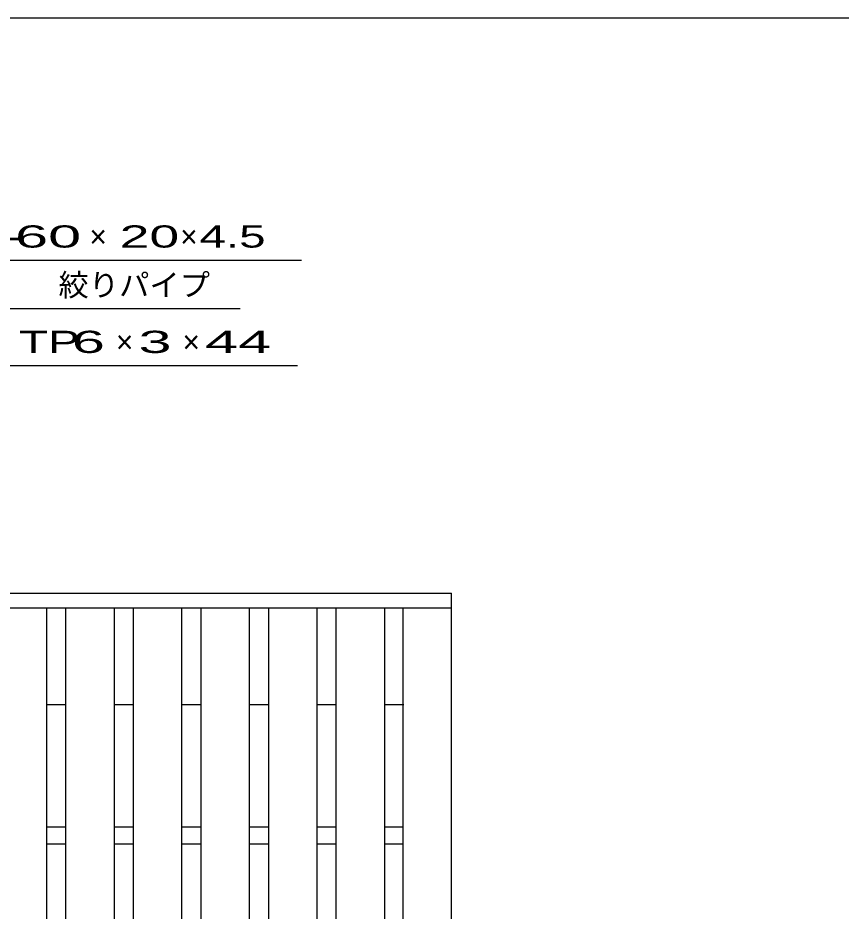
# Model space of a CAD drawing. Units: millimetres, scale not verified. Extents: x -910 to 866, y -641 to 527.
# Drawn here: x -392.5 to -52.7, y 158 to 526.8 of the extents above; entities that cross this region are included whole.
import ezdxf
from ezdxf.enums import TextEntityAlignment as Align

# ---------------------------------------------------------------- set-up
doc = ezdxf.new("R2010")
doc.units = ezdxf.units.MM
doc.header["$LTSCALE"] = 5
for name, color, linetype, lineweight in [('0_2', 150, 'Continuous', 25), ('16', 3, 'Continuous', 25), ('22', 2, 'Continuous', 25)]:
    doc.layers.add(name, color=color, linetype=linetype, lineweight=lineweight)
doc.styles.add('ベクトル', font='')
doc.styles.get('ベクトル').set_extended_font_data('ベクトル')

msp = doc.modelspace()

# ---------------------------------------------------------------- linework, layer by layer
at = {"layer": '0_2'}
msp.add_line((-864.5, 526.75), (865.5, 526.75), dxfattribs=at)
at = {"layer": '16'}
for p, q in [((-707.5, 289.25), (-213.5, 289.25)), ((-213.5, 283.25), (-213.5, 289.25)), ((-707.5, 283.25), (-213.5, 283.25)), ((-400.6, 283.25), (-380.6, 283.25)), ((-380.6, -204.75), (-380.6, 283.25)), ((-372.7, -204.75), (-372.7, 283.25)), ((-372.7, 283.25), (-352.7, 283.25)), ((-352.7, -204.75), (-352.7, 283.25)), ((-344.8, -204.75), (-344.8, 283.25)), ((-344.8, 283.25), (-324.8, 283.25)), ((-324.8, -204.75), (-324.8, 283.25)), ((-316.9, -204.75), (-316.9, 283.25)), ((-316.9, 283.25), (-296.9, 283.25)), ((-296.9, -204.75), (-296.9, 283.25)), ((-289, -204.75), (-289, 283.25)), ((-289, 283.25), (-269, 283.25)), ((-269, -204.75), (-269, 283.25)), ((-261.1, -204.75), (-261.1, 283.25)), ((-261.1, 283.25), (-241.1, 283.25)), ((-241.1, -204.75), (-241.1, 283.25)), ((-233.5, -204.75), (-233.5, 283.25)), ((-233.5, 283.25), (-213.5, 283.25)), ((-213.5, -204.75), (-213.5, 283.25)), ((-380.6, 243.25), (-372.7, 243.25)), ((-352.7, 243.25), (-344.8, 243.25)), ((-324.8, 243.25), (-316.9, 243.25)), ((-296.9, 243.25), (-289, 243.25)), ((-269, 243.25), (-261.1, 243.25)), ((-241.1, 243.25), (-233.2, 243.25)), ((-380.6, 192.75), (-372.7, 192.75)), ((-352.7, 192.75), (-344.8, 192.75)), ((-324.8, 192.75), (-316.9, 192.75)), ((-296.9, 192.75), (-289, 192.75)), ((-269, 192.75), (-261.1, 192.75)), ((-241.1, 192.75), (-233.5, 192.75)), ((-380.6, 185.75), (-372.7, 185.75)), ((-352.7, 185.75), (-344.8, 185.75)), ((-324.8, 185.75), (-316.9, 185.75)), ((-296.9, 185.75), (-289, 185.75)), ((-269, 185.75), (-261.1, 185.75)), ((-241.1, 185.75), (-233.5, 185.75))]:
    msp.add_line(p, q, dxfattribs=at)
at = {"layer": '22', "color": 4}
for p, q in [((-545.5, 426.75), (-275.5, 426.75)), ((-520.75, 406.75), (-300.75, 406.75)), ((-497.05, 383.25), (-277.05, 383.25))]:
    msp.add_line(p, q, dxfattribs=at)

# ---------------------------------------------------------------- texts
at = {"layer": '22', "style": 'ベクトル'}
for s, width, p in [('NST-', 1.75, (-440.5, 436.5)), (' 60 ', 2, (-400.5, 436.5)), ('20', 1.8, (-350.5, 436.5)), (' 4.5 ', 1.6, (-323, 436.5)), ('TP', 1.6, (-392.05, 393)), (' 6 ', 2, (-377.05, 393)), (' 3 ', 2, (-349.55, 393)), (' 44 ', 2, (-322.05, 393))]:
    msp.add_text(s, height=9.164, dxfattribs=dict(at, width=width)).set_placement(p, align=Align.MIDDLE_LEFT)
for s, p in [('×', (-363, 436.5)), ('×', (-325.5, 436.5)), ('絞りパイプ', (-375.75, 416.5)), ('×', (-352.05, 393)), ('×', (-324.55, 393))]:
    msp.add_text(s, height=9.164, dxfattribs=at).set_placement(p, align=Align.MIDDLE_LEFT)

doc.saveas('drawing.dxf')
